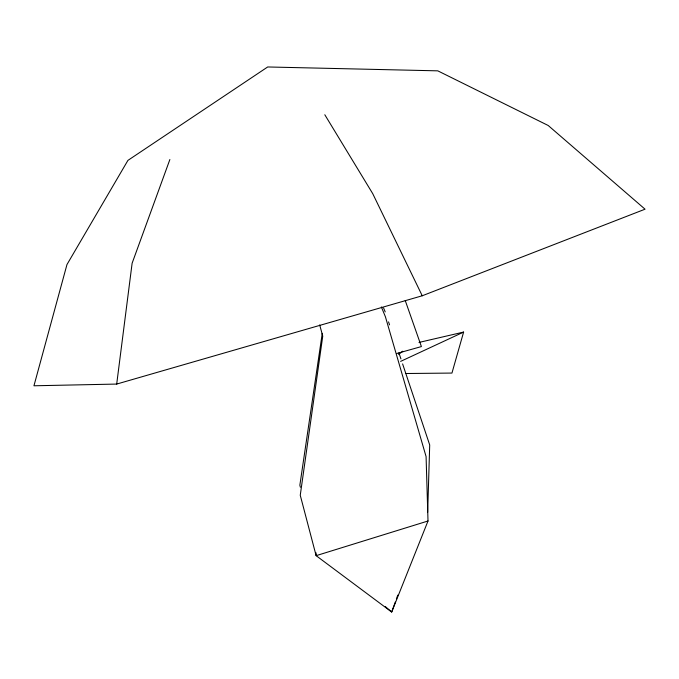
<?xml version="1.0" encoding="UTF-8"?>
<svg xmlns="http://www.w3.org/2000/svg" width="679" height="679" viewBox="0 0 679 679"><rect width="100%" height="100%" fill="white"/><g stroke="black" fill="none" stroke-linecap="round" stroke-linejoin="round"><path stroke-width="1.02" d="M427.668 512.331L429.705 444.957L402.605 363.902M116.695 384.068L422.245 295.772L645.05 209.191L548.208 125.496L437.785 70.845L267.696 66.966L127.924 160.388L66.966 264.564L33.95 385.782L116.695 384.068L132.125 263.214L169.877 159.523M322.245 333.381L299.855 485.205L300.381 487.233M418.968 342.437L463.613 332.082L451.951 373.068L405.541 373.518M395.288 602.069L391.69 612.034L316.125 555.668L300.254 495.263L322.746 336.139L319.69 324.927M396.366 599.073L397.809 595.084M381.352 306.925L385.4 316.72L426.081 456.577L428.008 520.997L391.69 612.034L385.299 606.559M398.666 354.421L402.791 351.187M400.627 361.389L463.613 332.082M428.008 520.997L316.125 555.668L316.015 552.782M396.909 353.453L421.404 346.57L405.244 300.542M324.808 114.751L372.746 193.676L422.245 295.772M383.584 307.969L385.205 311.873M388.549 321.88L389.559 324.876M398.921 352.893L400.933 358.902"/></g></svg>
